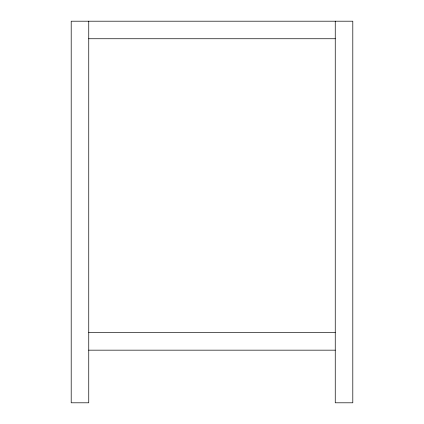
<?xml version="1.0" encoding="UTF-8"?>
<svg xmlns="http://www.w3.org/2000/svg" width="424" height="424" viewBox="0 0 424 424"><rect width="100%" height="100%" fill="white"/><g stroke="black" fill="none" stroke-linecap="round" stroke-linejoin="round"><path stroke-width="0.64" d="M88.748 38.743L335.251 38.743M88.748 332.623L335.251 332.623M88.748 350.166L335.251 350.166M335.251 21.2L335.251 402.8L352.8 402.8L352.8 21.2L71.2 21.2L71.2 402.8L88.748 402.8L88.748 21.2"/></g></svg>
